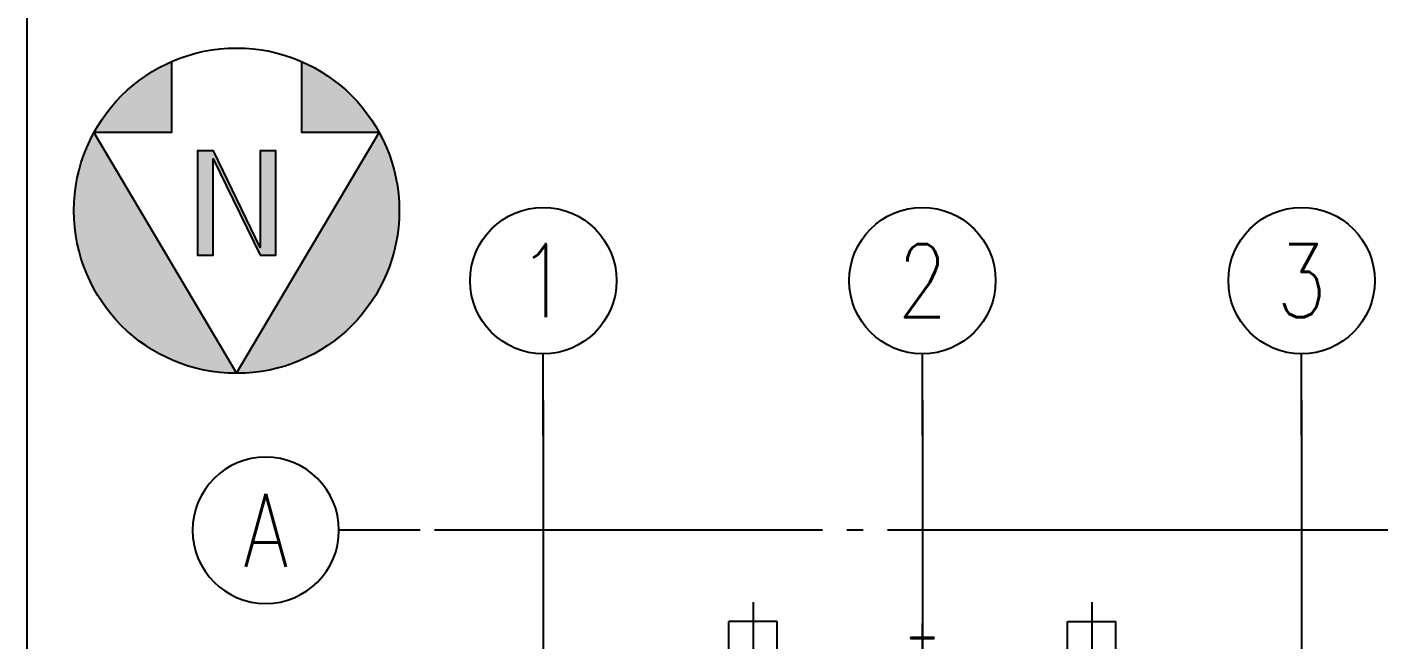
# Model space of a CAD drawing. Header units: millimetres. Extents: x 0 to 232280, y -26939 to 23794.
# Drawn here: x 46607 to 49100, y -11772 to -10642 of the extents above; entities that cross this region are included whole.
import ezdxf
from ezdxf.enums import TextEntityAlignment as Align

# ---------------------------------------------------------------- set-up
doc = ezdxf.new("R2010")
doc.units = ezdxf.units.MM
doc.header["$LTSCALE"] = 30
doc.linetypes.add('JNK-CENTER', pattern=[34, 30, -1.5, 1, -1.5])
for name, color, linetype in [('CEN-R', 1, 'JNK-CENTER'), ('CON-C', 4, 'Continuous'), ('CON-G', 3, 'Continuous'), ('CON-W', 7, 'Continuous'), ('CON-Y', 2, 'Continuous'), ('Dim-W', 7, 'Continuous')]:
    doc.layers.add(name, color=color, linetype=linetype)
doc.layers.add('CONT-G', color=3, linetype='Continuous', lineweight=25)
doc.styles.add('SIMPLEX', font='simplex.shx', dxfattribs={"width": 0.8})

# ---------------------------------------------------------------- blocks, each defined once
blk = doc.blocks.new('northmark')
at = {"layer": 'CON-Y'}
h = blk.add_hatch(color=256, dxfattribs=at)
edge = h.paths.add_edge_path()
edge.add_line((-8.771749226526545, -4.799488054603771), (5.755396159656812e-13, 9.998933447090224))
edge.add_arc((-2.060573933704291e-13, -3.268496584496461e-13), 9.998933447090518, 89.99999999999544, 208.6854020141189)
h = blk.add_hatch(color=256, dxfattribs=at)
edge = h.paths.add_edge_path()
edge.add_line((5.897504706808832e-13, 9.998933447090181), (8.771749226526552, -4.799488054603813))
edge.add_arc((1.918465386552271e-13, -3.268496584496461e-13), 9.998933447090579, 331.3145979858811, 449.9999999999979)
h = blk.add_hatch(color=256, dxfattribs=at)
edge = h.paths.add_edge_path()
edge.add_arc((-7.744915819785092e-13, 6.963318810448982e-13), 9.998933447090561, 208.6854020141255, 246.4218215218044)
edge.add_line((-3.999573378836011, -9.16417387802339), (-3.99957337883599, -4.799488054603799))
edge.add_line((-3.999573378835983, -4.799488054603771), (-8.771749226526541, -4.799488054603771))
edge = h.paths.add_edge_path()
edge.add_line((1.432108111365601, -3.670640774469192), (-1.439846416381137, 2.266883193007367))
edge.add_line((-1.439846416381137, 2.266883193007359), (-1.439846416381137, 2.728676631669181))
edge.add_line((-1.439846416381137, 2.72867663166916), (1.439846416381606, -3.181478292116331))
edge.add_line((1.439846416381577, -3.181478292116324), (1.439846416381577, -3.670640774469213))
blk.add_hatch(color=256, dxfattribs=at).paths.add_polyline_path([(1.432108111365601, -3.670640774469192), (2.399744027302312, -3.670640774469192), (2.39974402730217, 2.72867663166916), (1.439846416381293, 2.72867663166916), (1.439846416381577, -3.181478292116324), (-1.439846416381137, 2.72867663166916), (-2.399744027301928, 2.72867663166916), (-2.399744027301928, -3.670640774469192), (-1.439846416381137, -3.670640774469192), (-1.439846416381137, 2.266883193007359)])
h = blk.add_hatch(color=256, dxfattribs=at)
edge = h.paths.add_edge_path()
edge.add_line((8.771749226526161, -4.799488054603088), (3.999573378836821, -4.799488054603785))
edge.add_line((3.999573378836821, -4.799488054603771), (3.999573378836821, -9.164173878023362))
edge.add_arc((-3.481659405224491e-13, -3.836930773104541e-13), 9.99893344709034, 293.5781784782084, 331.3145979858855)
edge = h.paths.add_edge_path()
edge.add_line((1.432108111365601, -3.670640774469192), (2.399744027302326, -3.670640774469192))
edge.add_line((2.399744027302312, -3.670640774469192), (2.39974402730217, 2.728676631669188))
edge.add_line((2.39974402730217, 2.72867663166916), (1.439846416381279, 2.72867663166916))
edge.add_line((1.439846416381293, 2.72867663166916), (1.439846416381606, -3.67064077446922))
blk.add_lwpolyline([(3.999573378836821, -9.16417387802339), (3.999573378836821, -4.799488054603771), (8.771749226526559, -4.799488054603771), (5.897504706808832e-13, 9.998933447090181), (-8.771749226526545, -4.799488054603771), (-3.999573378835983, -4.799488054603771), (-3.999573378836011, -9.16417387802339)], dxfattribs=at)
blk.add_lwpolyline([(-1.439846416381137, 2.72867663166916), (-2.399744027301928, 2.72867663166916), (-2.399744027301928, -3.670640774469192), (-1.439846416381137, -3.670640774469192), (-1.439846416381137, 2.266883193007359), (1.432108111365601, -3.670640774469192), (2.399744027302312, -3.670640774469192), (2.39974402730217, 2.72867663166916), (1.439846416381293, 2.72867663166916), (1.439846416381577, -3.181478292116324)], close=True, dxfattribs=at)
blk.add_circle((-7.105427357601002e-15, -1.4210854715202e-14), 9.998933447090321, dxfattribs=at)
blk = doc.blocks.new('col-line')
at = {"layer": 'CON-Y'}
blk.add_line((0, 3), (0, 8), dxfattribs=at)
blk.add_circle((0, 12.5), 4.5, dxfattribs=at)
at = {"layer": 'CON-C', "style": 'SIMPLEX', "width": 0.8}
blk.add_attdef('1', text='', height=4.5, dxfattribs=at).set_placement((0, 12.5), align=Align.MIDDLE_CENTER)

msp = doc.modelspace()

# ---------------------------------------------------------------- linework, layer by layer
at = {"layer": 'CEN-R'}
for p, q in [((47558.78731862927, -11330.86292505458), (47558.78731862926, -11789.3415502303)), ((48258.00856862926, -11330.86292505458), (48258.00856862924, -11789.3415502303)), ((48957.22981862925, -11330.86292505458), (48957.22981862927, -11789.3415502303)), ((49093.61947916442, -11569.96655023003), (47358.347244113, -11569.96655023003)), ((47945.76481863199, -11702.4851583821), (47945.76481863198, -12293.61155023104)), ((48258.00856862913, -11702.4851583821), (48258.00856862913, -12293.61155023075)), ((48570.25231863049, -11702.4851583821), (48570.25231863049, -12293.61155023047))]:
    msp.add_line(p, q, dxfattribs=at)
at = {"layer": 'CEN-R', "ltscale": 0.5}
for p, q in [((49188.95140809137, -11569.96655023003), (49093.61947916442, -11569.96655023003)), ((48258.00856862913, -11836.9343896935), (48258.00856862913, -11741.74871076765))]:
    msp.add_line(p, q, dxfattribs=at)
at = {"layer": 'CON-C'}
msp.add_line((46606.68623699686, -13966.78631161589), (46606.68623699686, -10177.4740487792), dxfattribs=at)
at = {"layer": 'CON-G'}
for p, q in [((47901.20244178463, -11802.79655023034), (47901.20244178463, -11738.15405023044)), ((47990.32718916367, -11802.79655023035), (47990.32718916365, -11738.15405023044)), ((48525.6899480946, -11802.79655023035), (48525.68994809459, -11738.15405023044)), ((48614.8146954736, -11802.79655023034), (48614.8146954736, -11738.15405023044))]:
    msp.add_line(p, q, dxfattribs=at)
at = {"layer": 'CON-G', "ltscale": 0.5}
for p, q in [((48279.94606863253, -11767.4040502299), (48236.07106862994, -11767.4040502299)), ((48236.07106862994, -11767.4040502299), (48236.07106862994, -11769.59780022976)), ((48279.94606863253, -11769.59780022976), (48279.94606863253, -11767.4040502299)), ((48236.07106862994, -11769.59780022976), (48254.64481863103, -11769.59780022976)), ((48261.37231863145, -11769.59780022976), (48279.94606863253, -11769.59780022976))]:
    msp.add_line(p, q, dxfattribs=at)
for centre, start, end in [((48254.64481863157, -11772.23030023085), 1.334021322268115e-08, 90.00000001250645), ((48261.37231863089, -11772.23030023085), 89.99999998707668, 179.9999999866598)]:
    msp.add_arc(centre, 2.632500001089648, start, end, dxfattribs=at)
at = {"layer": 'CONT-G'}
for p, q in [((47990.32718916365, -11738.15405023044), (47901.20244178463, -11738.15405023044)), ((48525.68994809459, -11738.15405023044), (48614.8146954736, -11738.15405023044))]:
    msp.add_line(p, q, dxfattribs=at)

# ---------------------------------------------------------------- block references
at = {"layer": 'CON-W', "xscale": 30, "yscale": 30, "zscale": 30}
for p, values in [((47558.78731862927, -11484.53910191872), {'1': '1'}), ((48258.00856862926, -11484.53910191872), {'1': '2'}), ((48957.22981862925, -11484.53910191872), {'1': '3'})]:
    msp.add_blockref('col-line', p, dxfattribs=at).add_auto_attribs(values)
at = {"layer": 'CON-W'}
ref = msp.add_blockref('col-line', (47421.95142127953, -11569.96655023003), dxfattribs=dict(at, xscale=-30, yscale=30, zscale=30, rotation=90))
ref.add_attrib('1', 'A', dxfattribs={"layer": 'CON-C', "height": 135, "style": 'SIMPLEX', "width": 0.8}).set_placement((47046.95142127953, -11569.96655023003), align=Align.MIDDLE_CENTER)
at = {"layer": 'Dim-W', "xscale": 30.00000000000001, "yscale": 30.00000000000001, "zscale": 30.00000000000001, "rotation": 179.9999999999999}
for p in [(46993.24634510666, -10980.5226405628), (46993.24634510666, -10980.52264056286)]:
    msp.add_blockref('northmark', p, dxfattribs=at)

doc.saveas('drawing.dxf')
